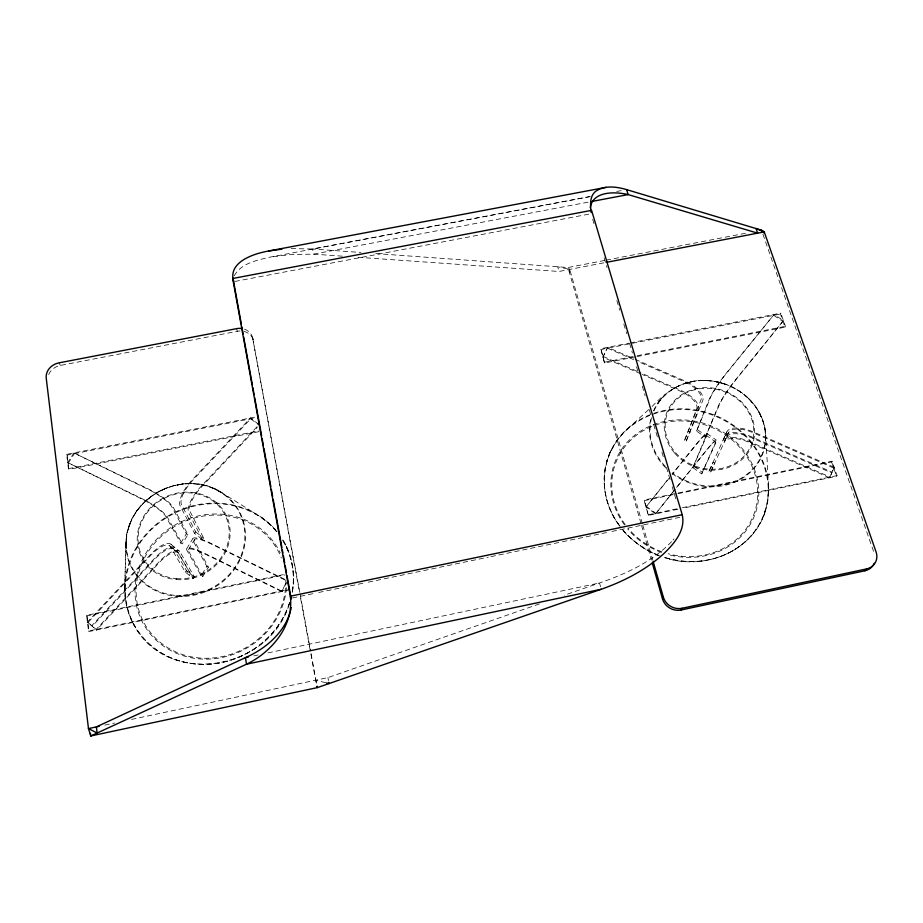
<?xml version="1.0" encoding="UTF-8"?>
<svg xmlns="http://www.w3.org/2000/svg" width="923" height="923" viewBox="0 0 923 923"><rect width="100%" height="100%" fill="white"/><g stroke="black" fill="none" stroke-linecap="round" stroke-linejoin="round"><path stroke-width="0.69" stroke-dasharray="4.62 3.46" d="M618.572 524.61C602.846 503.139 599.165 472.841 611.707 449.005L610.022 452.535L615.895 441.909L622.748 433.268L651.038 407.47M277.004 531.694L271.177 525.314L262.305 517.918L220.043 491.59C182.569 468.376 126.889 497.82 125.955 542.136L124.824 585.17C124.19 597.919 126.786 610.841 132.508 622.264M124.732 588.136L125.955 542.136M569.318 272.216L569.733 269.412L567.98 267.52L375.719 253.571M292.291 592.428C295.579 574.475 292.314 555.323 282.715 539.736M635.543 356.866L604.519 363.027L600.815 348.709L628.955 343.148M640.77 373.815L602.857 357.247L607.657 347.36L633.789 358.735M602.857 357.247L607.657 347.36M604.519 363.027L600.815 348.709M606.723 461.8L606.376 462.931L607.507 459.158M764.071 514.769L767.751 501.304L768.49 484.552M677.886 509.254L648.396 515.38L644.162 500.67L644.404 499.978L676.859 493.263M765.19 511.665C752.407 552.173 702.991 571.025 664.387 557.527M675.348 489.213L655.549 513.892L645.973 506.958L668.783 478.299M289.257 604.15C269.193 671.379 164.121 688.57 132.231 621.744L133.87 624.871M648.396 515.38L644.404 499.978M655.549 513.892L672.925 491.878M635.093 359.301L684.728 380.911A23.525 10.545 24.7 0 1 702.772 400.49L686.193 441.113L684.543 440.375L696.68 408.889A21.702 9.576 24.7 0 0 679.986 390.96L642.073 374.392M684.543 440.375L701.042 399.728A21.644 9.703 24.7 0 0 684.439 381.73L638.785 361.851M686.193 441.113L698.423 409.65A23.583 10.407 24.7 0 0 680.274 390.141L639.685 372.419M696.542 431.064L709.291 399.174A23.606 2.827 -54.3 0 1 726.886 372.465L774.143 314.431L783.454 320.639L735.908 379.711A21.76 2.434 -54.3 0 0 719.605 404.251L705.299 437.214L696.542 431.064L710.364 397.848A21.714 2.596 -54.3 0 1 726.539 373.296L774.143 314.431M234.234 275.769C241.122 263.136 257.217 260.194 270.047 257.136L590.247 196.599M705.299 437.214L718.532 405.578A23.652 2.654 -54.3 0 1 736.266 378.892L783.454 320.639M676.536 487.379L706.268 450.309A23.963 2.423 -53.8 0 1 715.96 442.498L701.688 473.88L692.838 467.603L705.53 437.306A22.002 2.4 -53.9 0 0 696.438 444.367L672.106 474.537M692.838 467.603L706.626 435.956A23.917 2.607 -53.9 0 0 696.75 443.605L672.382 473.822M833.711 468.065L753.191 432.772A22.175 9.576 23.1 0 0 728.639 432.587L724.313 441.932A22.233 9.449 23.2 0 1 748.853 442.279L829.558 477.768L834.196 467.326L753.572 432.01A24.102 10.407 23.1 0 0 726.886 431.826L722.559 441.159A24.171 10.268 23.2 0 1 749.234 441.517L830.042 477.041L834.196 467.326M701.688 473.88L714.875 443.859A22.048 2.227 -53.8 0 0 705.945 451.059L676.247 488.094M708.979 471.284L713.133 462.354L714.794 463.092L710.652 472.034L708.979 471.284L726.886 431.826M636.951 356.59L785 327.18L780.454 313.993L780.846 313.105L630.351 342.871M710.652 472.034L728.639 432.587M785 327.18L785.415 326.304L780.846 313.105M287.538 581.213L281.688 591.539L286.015 582.898M284.976 579.956L210.432 543.624A22.614 4.684 29.7 0 0 194.718 541.478L208.379 567.149L202.783 576.621L201.179 575.837L206.787 566.364L193.034 540.659A24.586 5.088 29.7 0 1 210.109 542.978L287.318 580.602M186.688 548.804L192.676 538.847M188.419 549.773L194.384 539.817M180.746 543.082L186.354 533.794L171.62 506.542A22.44 4.834 30.5 0 0 148.049 489.317L73.898 452.916L67.656 462.527L141.957 499.112A22.51 4.684 30.4 0 1 165.667 516.28L180.746 543.082L182.327 543.855L187.923 534.555L173.282 507.35A24.402 5.261 30.5 0 0 147.645 488.602L73.898 452.916M68.164 463.265L74.394 453.666M677.978 493.678L831.577 461.915L832.073 461.177L837.057 475.587L836.561 476.303L683.505 508.088M829.558 477.768L830.042 477.041M645.973 506.958L671.206 475.657M673.963 538.905L673.04 540.024M193.299 578.583L194.557 577.198L180.089 552A24.956 8.619 -49.3 0 0 158.421 562.442L96.142 629.417L96.627 629.971L158.825 563.065A22.96 7.926 -49.3 0 1 178.75 553.442L193.299 578.583L185.165 571.925L170.19 546.474A22.913 8.076 -49.2 0 0 150.137 555.934L87.904 622.564L96.627 629.971M671.586 541.674C652.076 561.899 625.748 573.968 599.535 582.978L564.218 595.277M185.165 571.925L186.423 570.552L194.557 577.198M259.017 424.592L250.456 418.004L192.388 479.637A24.16 8.872 -50.4 0 0 180.193 505.954L194.476 533.229L202.541 539.736L203.787 538.386L189.988 511.354A22.267 8.007 -50.5 0 1 201.318 487.182L257.298 427.464M194.476 533.229L195.722 531.89L181.508 504.558A22.233 8.157 -50.4 0 1 192.722 480.352L250.721 418.788L250.456 418.004M87.904 622.564L87.408 622.01L149.722 555.3A24.909 8.78 -49.2 0 1 171.528 545.043L189.227 575.248L190.484 573.875L175.808 548.516A24.933 8.699 -49.2 0 0 154.072 558.865L91.769 625.713L92.265 626.255L154.476 559.5A22.937 8.007 -49.2 0 1 174.47 549.958M257.044 426.691L200.983 486.467A24.206 8.711 -50.5 0 0 188.661 512.773L202.541 539.736M652.088 406.524C665.114 392.287 682.593 380.172 702.634 380.449C720.252 380.184 737.962 387.279 750.145 400.086M131.516 719.421L327.919 677.597L541.132 603.319M104.807 725.109L114.648 723.009M253.883 655.872L258.117 654.972M267.97 652.896L599.535 582.978L600.55 586.751M283.315 574.625L86.577 615.306L88.527 630.997L288.911 589.393M648.65 514.699L680.989 507.985M682.397 507.696L837.057 475.587M88.527 630.997L89.023 631.54L289.13 589.993M292.487 597.931L315.989 593.039M318.747 592.462L365.543 582.725M368.289 582.148L488.267 557.18M490.967 556.615L561.103 542.02M562.442 541.743L609.33 531.983M611.995 531.429L681.186 517.03M678.267 492.974L832.073 461.177M86.577 615.306L87.085 615.872L284.953 574.948M644.162 500.67L676.571 493.967M258.948 431.664L68.925 469.403L68.417 468.676L66.652 454.347L256.156 416.873M66.652 454.347L67.148 455.097L256.409 417.658M600.642 349.563L780.454 313.993M68.417 468.676L258.694 430.891M604.703 362.185L635.762 356.013M637.17 355.736L785.415 326.304M48.665 374.565A14.514 12.484 -22.2 0 1 60.387 365.416L237.373 331.276A14.145 12.449 -13.5 0 1 239.934 330.999M604.715 260.436L567.98 267.52L641.173 524.091M606.123 260.159L748.807 232.642M358.147 257.286L559.003 271.477L605.061 262.594M234.973 281.423L591.032 213.744M589.832 196.553L312.609 248.991L290.491 248.599M616.702 191.476L622.356 190.403M588.055 202.172L313.682 254.148L291.68 254.46L270.82 256.986M342.375 256.179L313.682 254.148L312.609 248.991L360.905 252.487M714.864 381.453L724.832 383.991M713.871 381.245L719.409 382.387M325.704 682.72L315.689 680.205L300.333 596.823M660.453 556.2C646.296 551.019 633.409 542.309 623.521 530.921M607.472 348.213L633.559 359.578M603.042 356.405L638.381 371.842M688.708 431.606L690.358 432.322M711.056 466.819L712.718 467.557M67.656 462.527L141.542 498.42A24.471 5.088 30.4 0 1 167.328 517.088L182.327 543.855M186.354 533.794L187.923 534.555M281.457 590.939L204.087 553.096A24.656 4.915 29.7 0 0 187.081 550.57L201.179 575.837M281.688 591.539L204.421 553.731A22.683 4.523 29.7 0 0 188.765 551.4L202.783 576.621M206.787 566.364L208.379 567.149M773.751 315.32L783.05 321.527M706.914 433.498L716.329 440.098M705.795 435.056L715.21 441.656M697.569 429.795L706.326 435.933M693.877 466.3L702.726 472.576M646.215 506.266L655.815 513.211M250.721 418.788L259.271 425.376M195.722 531.89L203.787 538.386M171.055 544.397L179.616 551.377M169.751 545.885L178.312 552.865M87.408 622.01L96.142 629.417M750.341 400.467L752.557 402.947L748.611 398.574C758.441 407.954 764.948 420.98 765.675 434.618L768.651 487.356M58.899 362.889L60.387 365.416M316.266 681.659L315.689 680.205L316.635 684.37L310.278 649.123M762.917 234.211L874.393 553.788M831.577 461.915L836.561 476.303M253.19 339.71L252.429 337.114M236.553 328.657L237.373 331.276M592.67 219.259L594.308 224.774M604.138 257.852L607.011 267.508M616.852 300.586L619.714 310.243M623.81 324.031L626.682 333.676M629.555 343.321L632.417 352.978M636.512 366.766L638.151 372.281M642.258 386.068L645.119 395.713M649.215 409.5L650.865 415.015M653.726 424.661L657.822 438.448M661.929 452.235L663.568 457.75M666.429 467.396L670.525 481.183M672.163 486.698L676.271 500.485M244.514 329.176A14.203 12.484 -13.5 0 1 252.683 338.21L299.848 592.554M642.396 523.791L569.733 269.412L557.677 266.77L559.003 271.477M642.789 525.175L652.665 559.742M641.566 525.475L651.43 560.076M327.919 677.597L328.484 680.574M300.102 593.962L310.013 647.715M252.683 338.21L299.283 591.17M67.148 455.097L68.925 469.403M87.085 615.872L89.023 631.54M726.482 437.26A22.21 9.507 23.2 0 1 751.034 437.525L831.635 472.911L832.119 472.184L751.403 436.752A24.136 10.338 23.2 0 0 724.717 436.487M619.264 525.302A83.105 75.455 19.8 0 1 661.006 411.197A83.105 75.455 19.8 0 1 768.686 488.821A83.105 75.455 19.8 0 1 663.106 556.904M658.549 555.265A83.105 75.455 19.8 0 1 622.875 529.894M653.472 410.943A58.726 52.507 18.4 0 1 733.82 387.902A58.726 52.507 18.4 0 1 756.802 464.915A58.726 52.507 18.4 0 1 672.14 473.499M665.887 468.03A58.726 52.507 18.4 0 1 651.015 417.981M654.026 410.804A58.264 52.092 18.4 0 1 733.739 387.937A58.264 52.092 18.4 0 1 756.548 464.338A58.264 52.092 18.4 0 1 672.555 472.864M665.391 466.461A58.264 52.092 18.4 0 1 651.592 417.784M624.467 524.899A74.751 67.944 19.9 0 1 660.499 422.411A74.751 67.944 19.9 0 1 758.706 489.19A74.751 67.944 19.9 0 1 668.021 554.515M661.549 552.462A74.751 67.944 19.9 0 1 627.709 529.017M658.491 555.392A82.793 75.178 19.8 0 1 632.186 425.376A82.793 75.178 19.8 0 1 766.309 473.776A82.793 75.178 19.8 0 1 663.026 557.031M625.217 524.552A73.725 67.021 19.9 0 1 660.753 423.449A73.725 67.021 19.9 0 1 757.621 489.305A73.725 67.021 19.9 0 1 668.183 553.754M661.803 551.723A73.725 67.021 19.9 0 1 628.425 528.614M282.83 539.955A85.758 79.17 -27.8 0 1 292.026 593.327M289.707 602.431A85.758 79.17 -27.8 0 1 167.674 656.426A85.758 79.17 -27.8 0 1 146.03 534.221A85.758 79.17 -27.8 0 1 277.223 531.96M286.511 587.616A77.128 71.267 -27.9 0 1 178.727 654.188A77.128 71.267 -27.9 0 1 157.752 538.167A77.128 71.267 -27.9 0 1 280.223 552.842M282.738 540.44A85.435 78.882 -27.8 0 1 291.899 593.616M289.591 602.696A85.435 78.882 -27.8 0 1 168.009 656.472A85.435 78.882 -27.8 0 1 146.457 534.717A85.435 78.882 -27.8 0 1 277.154 532.467M285.772 580.071A76.067 70.298 -27.9 0 1 182.512 654.534A76.067 70.298 -27.9 0 1 159.194 538.305A76.067 70.298 -27.9 0 1 281.342 558M243.972 331.415A14.145 12.449 -13.5 0 1 253.444 340.806M129.208 526.168L128.216 529.387L129.993 523.687L129.208 526.168M658.56 402.197L657.661 403.42L661.814 398.194L658.56 402.197M137.019 510.65L136.616 511.192L139.119 507.892L137.019 510.65M148.915 498.316L146.249 500.589L150.853 496.701L148.915 498.316M163.925 489.213L160.74 490.701L166.128 488.198L163.925 489.213M688.604 382.503L686.447 382.999L691.812 381.764L688.604 382.503M180.735 484.402L177.297 485.002L183.019 484.021L180.735 484.402M705.068 380.588L702.726 380.507L708.437 380.738L705.068 380.588M721.763 383.137L719.409 382.422L725.005 384.164L721.763 383.137M214.159 488.567L211.102 487.321L214.159 488.567M216.201 489.525L213.686 488.371L222.812 493.355L216.201 489.525M759.791 413.839L758.648 411.52L761.163 416.758L759.791 413.839M287.422 548.862L286.222 546.231L287.941 550.016L287.422 548.862M126.301 545.897L126.255 539.955L126.301 545.897M674.805 453.262A45.654 40.762 18.3 0 0 751.899 445.59A45.654 40.762 18.3 0 0 701.538 387.868A45.654 40.762 18.3 0 0 674.805 453.262M675.521 452.651A44.789 39.989 18.3 0 0 751.137 445.128A44.789 39.989 18.3 0 0 701.745 388.514A44.789 39.989 18.3 0 0 675.521 452.651M176.674 596.246A60.745 55.38 -25.7 0 0 241.399 515.761A60.745 55.38 -25.7 0 0 139.05 507.985A60.745 55.38 -25.7 0 0 176.674 596.246M176.489 579.586A47.235 43.012 -25.5 0 0 227.058 517.215A47.235 43.012 -25.5 0 0 147.518 510.938A47.235 43.012 -25.5 0 0 176.489 579.586M176.593 595.52A60.272 54.942 -25.6 0 0 240.822 515.68A60.272 54.942 -25.6 0 0 139.281 507.962A60.272 54.942 -25.6 0 0 176.593 595.52M176.558 578.629A46.335 42.193 -25.5 0 0 226.17 517.457A46.335 42.193 -25.5 0 0 148.153 511.284A46.335 42.193 -25.5 0 0 176.558 578.629"/><path stroke-width="1.38" d="M590.259 207.663C592.947 190.738 615.329 191.592 628.148 194.58L757.633 233.15L756.041 228.546L764.232 231.881L876.065 551.873A15.599 13.787 30.8 0 1 866.559 568.926L864.909 570.783L681.22 609.976A15.391 14.307 27.2 0 1 662.483 598.819L652.226 562.834M291.195 607.588L290.607 610.703M591.216 212.613C590.235 204.814 589.197 194.188 597.931 189.942C606.78 185.281 617.395 186.954 626.602 189.607L761.51 230.196L764.232 231.881L763.817 232.965M290.249 612.076C283.753 633.328 265.259 648.973 245.426 657.649L96.373 726.909L97.123 733.035L88.481 728.582L46.231 378.13A14.572 12.53 -22.2 0 1 58.899 362.889L236.553 328.657A14.203 12.484 -13.5 0 1 241.826 328.53M662.483 598.819L663.325 597.066L653.057 561.115M681.22 609.976L682.143 608.257L866.559 568.926M90.431 733.289L90.754 735.966L317.362 687.612L601.219 589.266C623.66 581.352 645.327 570.229 663.129 554.273C673.686 544.293 685.962 530.39 682.201 514.688L591.585 210.352L232.688 278.504L290.341 596.2C294.01 625.459 271.685 652.192 246.522 664.202L90.754 735.966L88.481 728.582L99.176 726.309M248.252 657.061L245.426 657.649L246.522 664.202L601.219 589.266M682.201 514.688L290.341 596.2L291.23 598.969M606.123 187.334L268.778 250.975C253.975 253.56 227.623 261.855 233.634 281.677L241.33 324.077M606.469 262.328L764.232 231.881M592.208 201.387L628.148 194.58L626.602 189.607M268.778 250.975L281.953 249.164M326.534 682.939L329.038 683.574L328.83 682.443M88.481 728.582L89.058 729.055M761.51 230.196L762.213 232.204M317.05 686.227L317.362 687.612L317.154 686.493M241.849 326.904L243.13 333.964M243.637 336.791L252.36 384.833M252.879 387.66L254.16 394.732M254.667 397.559L261.601 435.714M262.109 438.54L263.401 445.601M263.909 448.428L270.831 486.583M271.35 489.409L272.631 496.47M273.15 499.297L281.873 547.351M282.38 550.177L282.899 553.004M283.407 555.819L284.688 562.892M285.207 565.718L286.488 572.779M286.995 575.606L291.103 598.219M233.634 281.677L233.484 280.107M874.243 563.238A15.529 13.741 30.8 0 1 864.909 570.783M682.143 608.257A15.449 14.353 27.1 0 1 663.325 597.066"/></g></svg>
